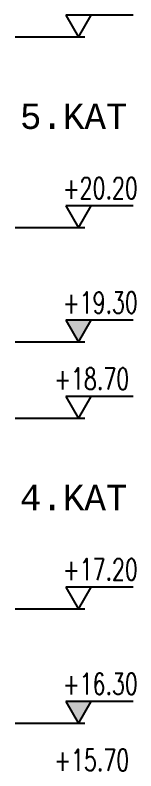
# Model space of a CAD drawing. Header units: inches. Extents: x -7543 to -822, y 102837 to 190349.
# Drawn here: x -826.3017 to -826.2826, y 102837.0344 to 102837.1534 of the extents above; entities that cross this region are included whole.
import ezdxf
from ezdxf.enums import TextEntityAlignment as Align

# ---------------------------------------------------------------- set-up
doc = ezdxf.new("R2010")
doc.units = ezdxf.units.IN
doc.header["$MEASUREMENT"] = 0
doc.layers.add('ICOL', color=55, linetype='Continuous', lineweight=25)
doc.layers.add('YAZI', color=7, linetype='Continuous', lineweight=25)
doc.styles.add('ISIM', font='monos.ttf', dxfattribs={"width": 1.1, "height": 200})
doc.styles.add('KAPı-PEN', font='simplex.shx', dxfattribs={"width": 0.7, "height": 10})

msp = doc.modelspace()

# ---------------------------------------------------------------- hatches: boundary and pattern name
at = {"layer": 'ICOL'}
for points in [[(-826.29369, 102837.10535), (-826.28969, 102837.10535), (-826.29169, 102837.10189)], [(-826.29369, 102837.04535), (-826.28969, 102837.04535), (-826.29169, 102837.04189)]]:
    msp.add_hatch(color=2, dxfattribs=at).paths.add_polyline_path(points)

# ---------------------------------------------------------------- linework, layer by layer
at = {"layer": 'ICOL', "color": 2}
for p, q in [((-826.28307, 102837.15335, -0.002), (-826.29369, 102837.15335, -0.002)), ((-826.29369, 102837.15335, -0.002), (-826.29169, 102837.14989, -0.002)), ((-826.29169, 102837.14989, -0.002), (-826.28969, 102837.15335, -0.002)), ((-826.29069, 102837.14989, -0.002), (-826.30169, 102837.14989, -0.002)), ((-826.29369, 102837.12335, -0.002), (-826.29169, 102837.11989, -0.002)), ((-826.28307, 102837.12335, -0.002), (-826.29369, 102837.12335, -0.002)), ((-826.29169, 102837.11989, -0.002), (-826.28969, 102837.12335, -0.002)), ((-826.29069, 102837.11989, -0.002), (-826.30169, 102837.11989, -0.002)), ((-826.29369, 102837.10535, -0.002), (-826.29169, 102837.10189, -0.002)), ((-826.28307, 102837.10535, -0.002), (-826.29369, 102837.10535, -0.002)), ((-826.29169, 102837.10189, -0.002), (-826.28969, 102837.10535, -0.002)), ((-826.29069, 102837.10189, -0.002), (-826.30169, 102837.10189, -0.002)), ((-826.28307, 102837.09335, -0.002), (-826.29369, 102837.09335, -0.002)), ((-826.29369, 102837.09335, -0.002), (-826.29169, 102837.08989, -0.002)), ((-826.29169, 102837.08989, -0.002), (-826.28969, 102837.09335, -0.002)), ((-826.29069, 102837.08989, -0.002), (-826.30169, 102837.08989, -0.002)), ((-826.29369, 102837.06335, -0.002), (-826.29169, 102837.05989, -0.002)), ((-826.28307, 102837.06335, -0.002), (-826.29369, 102837.06335, -0.002)), ((-826.29169, 102837.05989, -0.002), (-826.28969, 102837.06335, -0.002)), ((-826.29069, 102837.05989, -0.002), (-826.30169, 102837.05989, -0.002)), ((-826.29369, 102837.04535, -0.002), (-826.29169, 102837.04189, -0.002)), ((-826.28307, 102837.04535, -0.002), (-826.29369, 102837.04535, -0.002)), ((-826.29169, 102837.04189, -0.002), (-826.28969, 102837.04535, -0.002)), ((-826.29069, 102837.04189, -0.002), (-826.30169, 102837.04189, -0.002))]:
    msp.add_line(p, q, dxfattribs=at)

# ---------------------------------------------------------------- texts
at = {"layer": 'ICOL', "color": 2, "style": 'KAPı-PEN', "width": 0.7}
for tag, p in [('+20.20', (-826.28825, 102837.12442, -0.002)), ('+19.30', (-826.28825, 102837.10642, -0.002)), ('+18.70', (-826.28961, 102837.09442, -0.002)), ('+17.20', (-826.28825, 102837.06442, -0.002)), ('+16.30', (-826.28825, 102837.04642, -0.002)), ('+15.70', (-826.28961, 102837.03442, -0.002))]:
    msp.add_attdef(tag, text='+17.50', height=0.0034, dxfattribs=at).set_placement(p, align=Align.CENTER)
at = {"layer": 'YAZI', "style": 'ISIM'}
for s, p in [('5.KAT', (-826.30092, 102837.13544, -0.002)), ('4.KAT', (-826.30093, 102837.07544, -0.002))]:
    msp.add_text(s, height=0.004, dxfattribs=at).set_placement(p)

doc.saveas('drawing.dxf')
